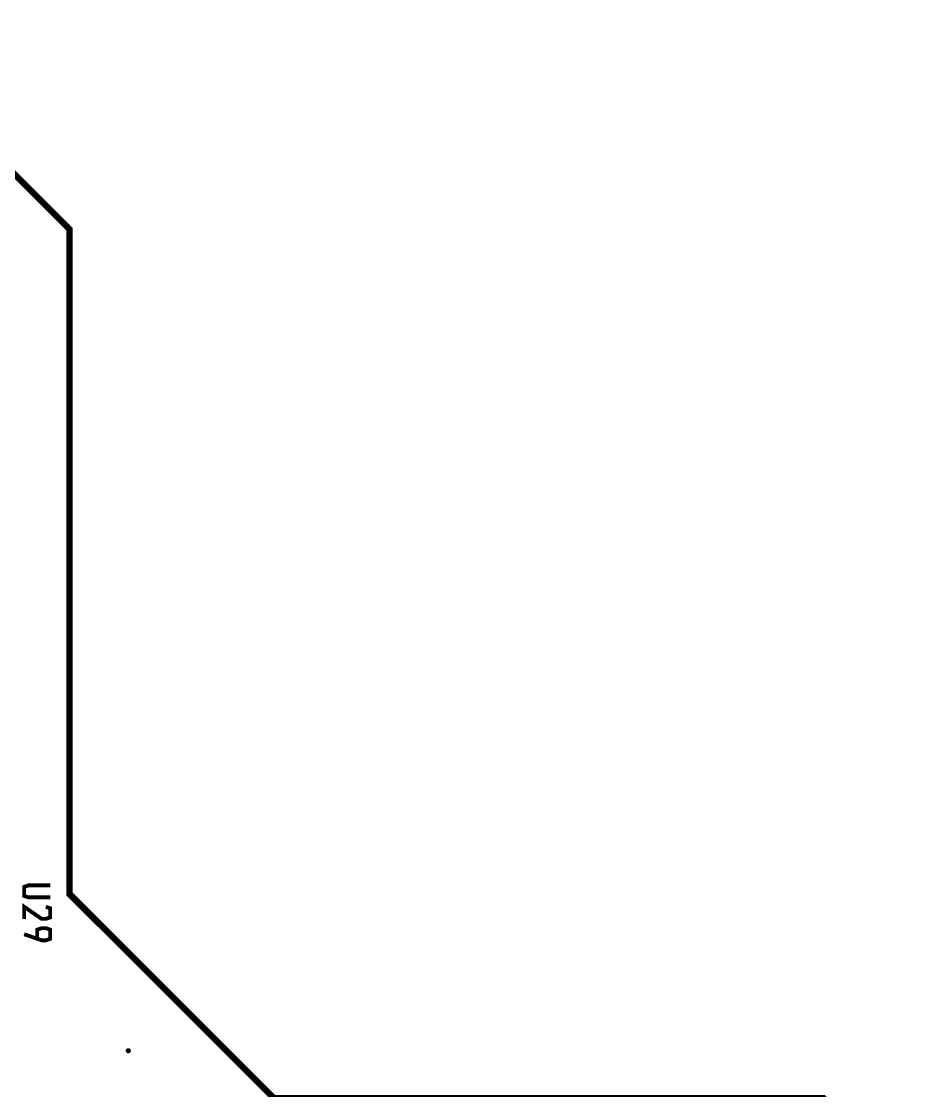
# Model space of a CAD drawing. Extents: x -7 to 310, y -94 to 128.
# Drawn here: x 103.2 to 137.71, y 86.58 to 128.4 of the extents above; entities that cross this region are included whole.
import ezdxf

# ---------------------------------------------------------------- set-up
doc = ezdxf.new("R2010")
doc.units = 0
doc.header["$MEASUREMENT"] = 0
doc.layers.get('0').update_dxf_attribs({"linetype": 'CONTINUOUS'})
for name, color, linetype in [('22-304-2_DRL', 1, 'CONTINUOUS'), ('22-304-2_SST', 1, 'CONTINUOUS'), ('THRUHOLE_TAP', 7, 'CONTINUOUS')]:
    doc.layers.add(name, color=color, linetype=linetype)

# ---------------------------------------------------------------- blocks, each defined once
blk = doc.blocks.new('ROUND_88')
at = {"const_width": 0.10033}
blk.add_lwpolyline([(-0.050164, 0, 1), (0.050164, 0, 1)], format="xyb", close=True, dxfattribs=at)
blk = doc.blocks.new('ROUND_80')
at = {"const_width": 0.10033}
blk.add_lwpolyline([(-0.050164, 0, 1), (0.050164, 0, 1)], format="xyb", close=True, dxfattribs=at)

msp = doc.modelspace()

# ---------------------------------------------------------------- linework, layer by layer
at = {"layer": '22-304-2_DRL', "const_width": 0.254}
msp.add_lwpolyline([(137.579, -5.73), (137.579, 83.272), (134.579, 86.272), (113.081, 86.272), (105.08, 94.27), (105.08, 120.27), (97.079, 128.271), (33.279, 128.271), (25.28, 120.27), (25.28, 94.27), (17.279, 86.272), (-4.219, 86.272), (-7.219, 83.272), (-7.219, 22.271), (15.781, -0.728)], dxfattribs=at)
at = {"layer": '22-304-2_SST', "const_width": 0.152}
for points in [[(104.325, 94.133), (103.479, 94.133), (103.309, 94.191), (103.309, 94.547), (103.479, 94.605), (104.325, 94.605)], [(103.309, 93.295), (103.309, 93.767), (103.987, 93.295), (104.155, 93.295), (104.325, 93.353), (104.325, 93.709), (104.155, 93.767)], [(103.817, 92.515), (103.817, 92.871), (103.987, 92.929), (104.155, 92.929), (104.325, 92.871), (104.325, 92.515), (104.155, 92.457), (103.987, 92.457), (103.309, 92.693)]]:
    msp.add_lwpolyline(points, dxfattribs=at)

# ---------------------------------------------------------------- block references
at = {"layer": '22-304-2_DRL'}
msp.add_blockref('ROUND_88', (107.381, 88.136), dxfattribs=at)
at = {"layer": 'THRUHOLE_TAP'}
msp.add_blockref('ROUND_80', (107.381, 88.136), dxfattribs=at)

doc.saveas('drawing.dxf')
